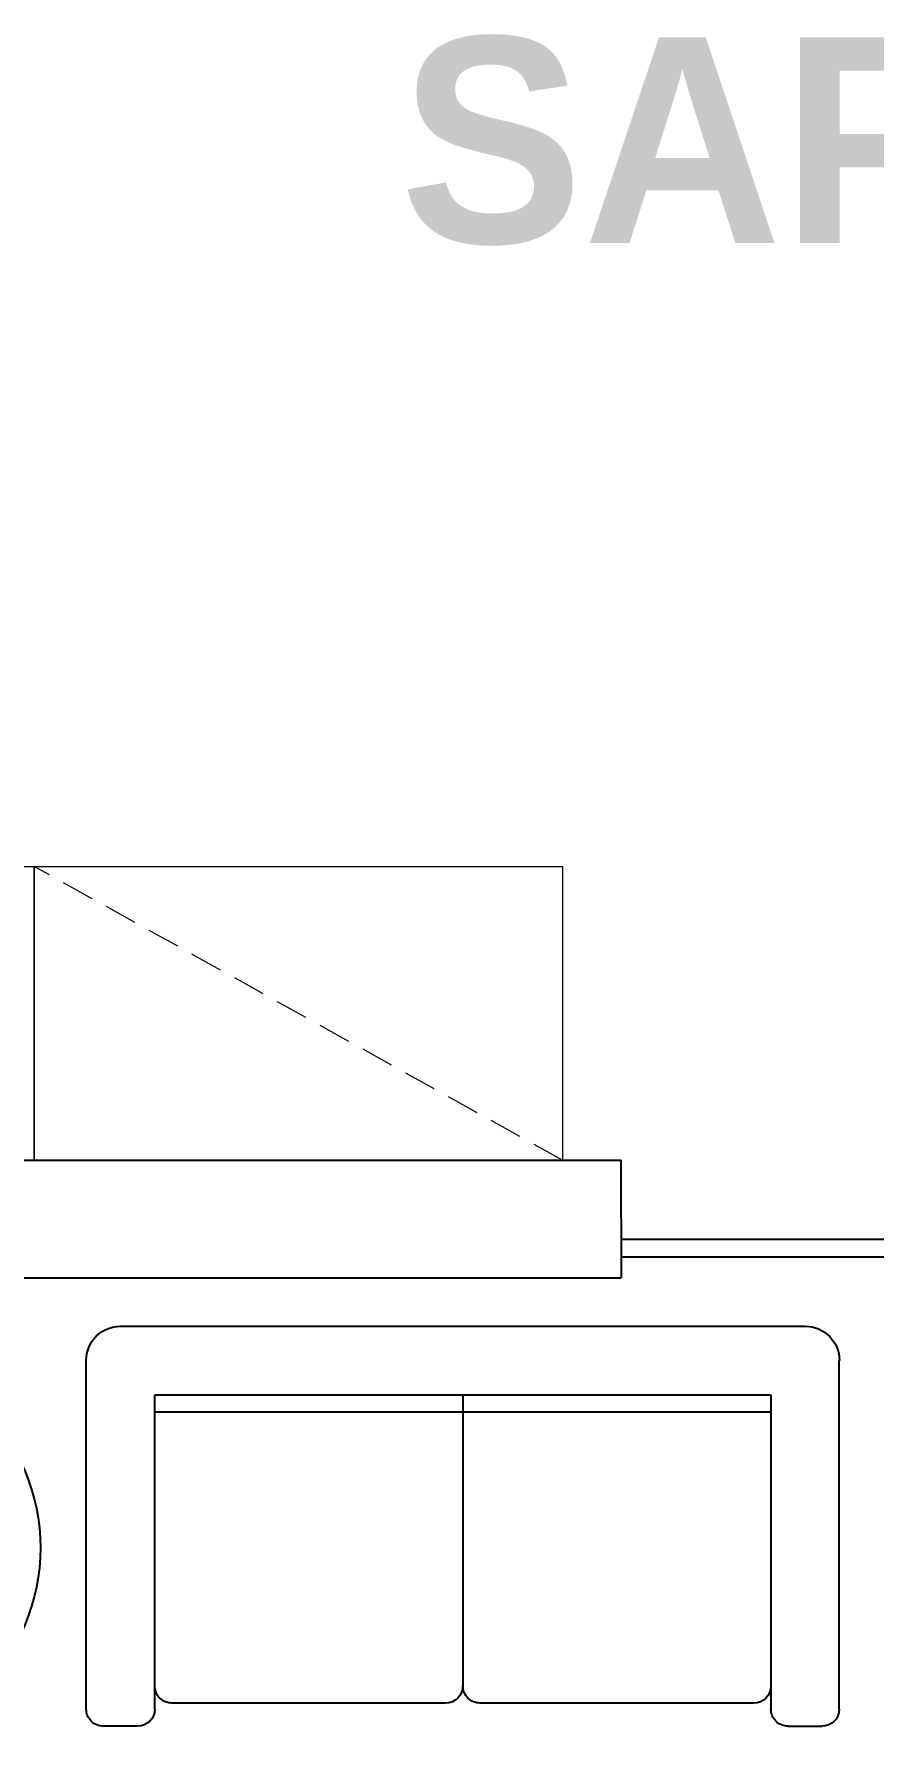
# Model space of a CAD drawing. Header units: inches. Extents: x 484217 to 497210, y -26946 to -21493.
# Drawn here: x 492098.3 to 492162.6, y -26239.1 to -26108.1 of the extents above; entities that cross this region are included whole.
import ezdxf

# ---------------------------------------------------------------- set-up
doc = ezdxf.new("R2010")
doc.units = ezdxf.units.IN
doc.header["$LTSCALE"] = 20
doc.header["$MEASUREMENT"] = 0
doc.linetypes.add('HIDDEN2', pattern=[0.1875, 0.125, -0.0625])
doc.layers.add('A-furniture', color=50, linetype='Continuous', lineweight=9)
doc.layers.add('I-ANNO-TEXT', color=7, linetype='Continuous', lineweight=18)
for name, color, linetype in [('furniture', 4, 'Continuous'), ('GLAZING', 4, 'Continuous'), ('I-WALL-IN', 3, 'Continuous')]:
    doc.layers.add(name, color=color, linetype=linetype)
doc.styles.add('MICRO', font='')
doc.styles.get('MICRO').set_extended_font_data('MicrogrammaSSi', bold=True)

# ---------------------------------------------------------------- blocks, each defined once
blk = doc.blocks.new('A$C356546E5')
at = {"layer": 'furniture'}
for p, q in [((1.13, 49.69), (24.12, 49.69)), ((0, 46.31), (0, 48.56)), ((26.38, 2.26), (26.38, 47.44)), ((21.86, 45.18), (1.13, 45.18)), ((20.73, 4.52), (20.73, 45.18)), ((21.86, 4.52), (21.86, 45.18)), ((1.53, 44.05), (1.53, 25.98)), ((21.86, 24.85), (2.66, 24.85)), ((1.53, 23.72), (1.53, 5.65)), ((1.13, 4.52), (21.86, 4.52)), ((0, 3.39), (0, 1.13)), ((1.13, 0), (24.12, 0))]:
    blk.add_line(p, q, dxfattribs=at)
for centre, major_axis, start_param, end_param in [((1.13, 48.56), (-0.799, 0.799), -0.785398, 0.785398), ((24.12, 47.44), (1.6, 1.6), 5.497787, 7.068583), ((1.13, 46.31), (0.799, 0.799), 2.356194, 3.926991), ((2.66, 44.05), (0.799, 0.799), 0.785398, 2.356194), ((2.66, 25.98), (0.799, 0.799), 2.356194, 3.926991), ((2.66, 23.72), (0.799, 0.799), 0.785398, 2.356194), ((2.66, 5.65), (0.799, 0.799), 2.356194, 3.926991), ((1.13, 3.39), (-0.799, 0.799), -0.785398, 0.785398), ((24.12, 2.26), (-1.6, 1.6), 2.356194, 3.926991), ((1.13, 1.13), (0.799, 0.799), 2.356194, 3.926991)]:
    blk.add_ellipse(centre, major_axis=major_axis, ratio=1, start_param=start_param, end_param=end_param, dxfattribs=at)

msp = doc.modelspace()

# ---------------------------------------------------------------- linework, layer by layer
at = {"layer": 'A-furniture', "linetype": 'HIDDEN2'}
msp.add_line((492138.79, -26194.35, 6.93), (492098.29, -26171.85, 6.93), dxfattribs=at)
at = {"layer": 'A-furniture', "elevation": 6.93}
for points in [[(492057.79, -26194.35), (492057.79, -26171.85), (492098.29, -26171.85), (492098.29, -26194.35)], [(492098.29, -26194.35), (492098.29, -26171.85), (492138.79, -26171.85), (492138.79, -26194.35)]]:
    msp.add_lwpolyline(points, close=True, dxfattribs=at)
at = {"layer": 'furniture'}
msp.add_circle((492083.75, -26224.04), 15.02, dxfattribs=at)
at = {"layer": 'GLAZING', "elevation": 6.93}
for points in [[(492143.29, -26200.39), (492200.29, -26200.39)], [(492143.29, -26201.74), (492200.29, -26201.74)]]:
    msp.add_lwpolyline(points, dxfattribs=at)
at = {"layer": 'I-WALL-IN'}
for q in [(492143.29, -26194.35, 6.93), (492143.29, -26203.35, 6.93)]:
    msp.add_line((492143.29, -26198.85, 6.93), q, dxfattribs=at)
at = {"layer": 'I-WALL-IN', "elevation": 6.93}
for points in [[(492060.04, -26194.35), (492143.29, -26194.35)], [(492064.54, -26203.35), (492143.29, -26203.35)]]:
    msp.add_lwpolyline(points, dxfattribs=at)

# ---------------------------------------------------------------- block references
at = {"layer": 'furniture', "xscale": -1.16150430899453, "yscale": 1.16150430899453, "zscale": 1.16150430899453, "rotation": 270}
msp.add_blockref('A$C356546E5', (492102.28, -26237.71), dxfattribs=at)

# ---------------------------------------------------------------- texts
at = {"layer": 'I-ANNO-TEXT', "insert": (492126.32, -26108.32, 6.93), "char_height": 15.75, "attachment_point": 1, "style": 'MICRO'}
msp.add_mtext_dynamic_manual_height_columns('{\\fBahnschrift Light|b1|i0|c0|p34;SAFETY & INSPECTION }', width=5485.7833, gutter_width=1.5, heights=[0], dxfattribs=at)

doc.saveas('drawing.dxf')
